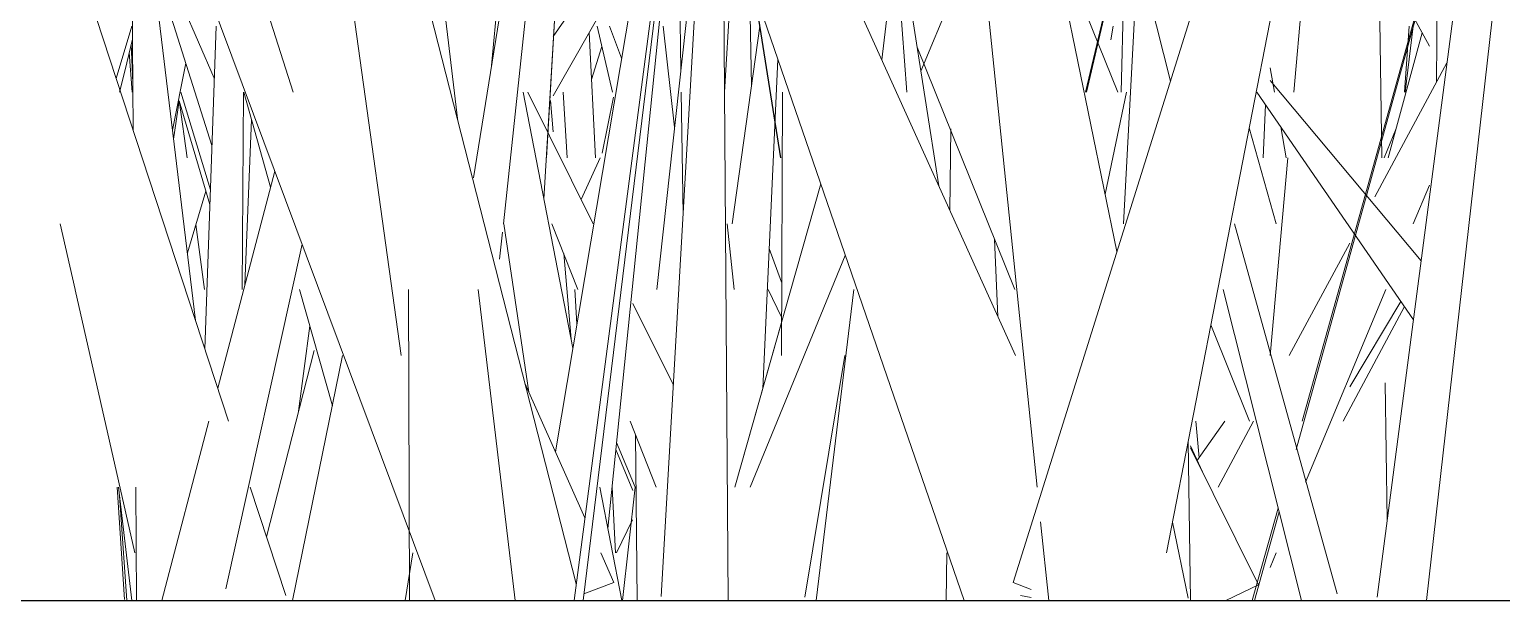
# Model space of a CAD drawing. Header units: millimetres. Extents: x -9575 to 27274, y -4387 to 11354.
# Drawn here: x -5180.7 to -5119, y 3048 to 3071.9 of the extents above; entities that cross this region are included whole.
import ezdxf

# ---------------------------------------------------------------- set-up
doc = ezdxf.new("R2010")
doc.units = ezdxf.units.MM
doc.layers.add('G-IMPT', color=8, linetype='Continuous', lineweight=9)

# ---------------------------------------------------------------- blocks, each defined once
blk = doc.blocks.new('Grass Array - 25_dwg-V51-North')
at = {"layer": 'G-IMPT'}
for p, q in [((-5135.077, 3062.624), (-5143.767, 3104.896)), ((-5169.603, 3069.306), (-5180.208, 3102.637)), ((-5165.071, 3058.27), (-5170.869, 3100.051)), ((-5140.527, 3100.228), (-5132.839, 3069.766)), ((-5166.345, 3098.631), (-5162.694, 3068.084)), ((-5142.721, 3094.69), (-5138.422, 3052.752)), ((-5159.094, 3094.145), (-5161.282, 3070.42)), ((-5159.09, 3064.817), (-5157.34, 3094.053)), ((-5124.371, 3094.136), (-5123.971, 3066.547)), ((-5162.044, 3065.714), (-5157.721, 3092.441)), ((-5158.605, 3054.236), (-5152.215, 3092.277)), ((-5151.688, 3091.764), (-5154.171, 3048.173)), ((-5168.517, 3090.855), (-5157.736, 3048.698)), ((-5124.992, 3091.162), (-5132.999, 3049.993)), ((-5179.528, 3090.526), (-5163.647, 3048)), ((-5158.986, 3066.547), (-5157.63, 3089.205)), ((-5157.444, 3048), (-5152.45, 3088.935)), ((-5124.172, 3048.137), (-5119.195, 3086.278)), ((-5151.643, 3085.508), (-5139.327, 3058.27)), ((-5158.562, 3084.584), (-5160.788, 3063.788)), ((-5153, 3084.564), (-5156.411, 3051.023)), ((-5127.562, 3054.334), (-5119.138, 3084.763)), ((-5119.139, 3084.82), (-5127.311, 3055.511)), ((-5127.663, 3069.306), (-5126.311, 3084.38)), ((-5151.373, 3048), (-5151.631, 3083.864)), ((-5139.423, 3048.759), (-5128.659, 3083.1)), ((-5173.69, 3059.735), (-5176.4, 3082.151)), ((-5153.406, 3081.661), (-5157.827, 3048)), ((-5153.495, 3079.693), (-5153.351, 3070.226)), ((-5121.595, 3080.031), (-5121.681, 3069.73)), ((-5124.172, 3048.137), (-5120.074, 3079.543)), ((-5144.533, 3078.182), (-5143.885, 3069.306)), ((-5154.363, 3061.029), (-5152.542, 3077.582)), ((-5141.477, 3048), (-5151.584, 3077.342)), ((-5134.906, 3069.306), (-5134.7, 3077.14)), ((-5155.149, 3076.727), (-5158.706, 3071.638)), ((-5137.931, 3076.504), (-5135.045, 3069.306)), ((-5136.402, 3069.306), (-5134.614, 3076.799)), ((-5176.367, 3076.107), (-5176.304, 3067.706)), ((-5151.125, 3076.009), (-5151.526, 3069.306)), ((-5143.289, 3070.187), (-5140.824, 3076.186)), ((-5178.736, 3075.122), (-5172.305, 3055.511)), ((-5173.001, 3067.072), (-5175.463, 3074.823)), ((-5158.706, 3069.152), (-5155.368, 3074.994)), ((-5134.988, 3075.135), (-5136.356, 3069.306)), ((-5134.221, 3074.823), (-5134.799, 3063.788)), ((-5121.983, 3071.229), (-5123.931, 3074.823)), ((-5119.074, 3074.823), (-5122.11, 3048)), ((-5150.482, 3074.143), (-5150.397, 3069.567)), ((-5149.178, 3066.547), (-5150.288, 3073.577)), ((-5150.274, 3073.538), (-5149.167, 3066.547)), ((-5144.536, 3073.909), (-5144.93, 3070.662)), ((-5174.222, 3072.908), (-5172.903, 3069.888)), ((-5142.54, 3065.377), (-5143.68, 3072.705)), ((-5177.014, 3069.871), (-5176.36, 3072.065)), ((-5172.827, 3072.065), (-5173.298, 3058.541)), ((-5156.928, 3066.547), (-5157.192, 3071.802)), ((-5156.854, 3072.065), (-5156.217, 3069.306)), ((-5156.347, 3072.065), (-5155.834, 3070.735)), ((-5153.613, 3067.844), (-5154.094, 3072.065)), ((-5150.048, 3072.065), (-5151.204, 3063.788)), ((-5135.335, 3071.496), (-5135.232, 3072.065)), ((-5122.285, 3071.785), (-5123.717, 3066.547)), ((-5122.834, 3072.065), (-5123.024, 3069.306)), ((-5122.994, 3069.306), (-5122.667, 3072.065)), ((-5176.659, 3070.189), (-5176.333, 3071.53)), ((-5176.47, 3070.965), (-5176.35, 3069.306)), ((-5176.384, 3071.318), (-5176.319, 3069.696)), ((-5157.093, 3069.841), (-5156.658, 3071.217)), ((-5139.359, 3061.029), (-5143.446, 3071.197)), ((-5174.095, 3070.517), (-5174.654, 3067.707)), ((-5149.92, 3056.885), (-5149.287, 3070.671)), ((-5124.274, 3064.922), (-5121.25, 3070.531)), ((-5176.659, 3070.189), (-5176.874, 3069.306)), ((-5128.659, 3070.321), (-5128.476, 3069.306)), ((-5122.332, 3062.237), (-5128.659, 3069.798)), ((-5173.066, 3065.21), (-5174.311, 3069.306)), ((-5171.737, 3061.029), (-5171.675, 3069.306)), ((-5171.672, 3069.306), (-5170.544, 3065.317)), ((-5159.962, 3069.306), (-5157.877, 3058.571)), ((-5157.024, 3063.788), (-5159.766, 3069.306)), ((-5158.12, 3066.547), (-5158.284, 3069.306)), ((-5156.645, 3066.745), (-5156.168, 3069.096)), ((-5153.337, 3069.306), (-5153.259, 3064.182)), ((-5149.14, 3058.27), (-5149.097, 3069.306)), ((-5135.572, 3065.032), (-5134.67, 3069.306)), ((-5129.214, 3069.306), (-5122.654, 3059.77)), ((-5174.61, 3067.342), (-5174.375, 3068.937)), ((-5174.375, 3068.937), (-5173.087, 3064.598)), ((-5174.046, 3066.547), (-5174.357, 3068.876)), ((-5158.82, 3068.953), (-5158.706, 3067.641)), ((-5128.853, 3068.78), (-5128.953, 3066.547)), ((-5171.347, 3068.157), (-5171.619, 3061.241)), ((-5142.075, 3064.347), (-5142.042, 3067.763)), ((-5129.534, 3067.81), (-5128.401, 3063.788)), ((-5128.215, 3067.853), (-5127.98, 3066.547)), ((-5123.38, 3067.78), (-5123.874, 3066.547)), ((-5157.529, 3064.803), (-5156.736, 3066.547)), ((-5128.653, 3058.27), (-5127.911, 3066.547)), ((-5170.366, 3065.992), (-5172.762, 3056.905)), ((-5151.091, 3052.752), (-5147.491, 3065.457)), ((-5121.983, 3065.407), (-5122.658, 3063.788)), ((-5174.033, 3062.572), (-5173.254, 3065.161)), ((-5178.736, 3061.029), (-5179.364, 3063.788)), ((-5173.308, 3061.029), (-5173.674, 3063.766)), ((-5159.718, 3056.73), (-5160.777, 3063.788)), ((-5158.758, 3063.788), (-5157.663, 3061.029)), ((-5151.121, 3061.029), (-5151.415, 3063.788)), ((-5125.853, 3048.284), (-5130.148, 3063.788)), ((-5172.415, 3048.496), (-5169.226, 3062.94)), ((-5160.826, 3063.433), (-5160.948, 3062.3)), ((-5140.063, 3059.899), (-5140.203, 3063.129)), ((-5127.862, 3058.27), (-5125.321, 3062.981)), ((-5158.262, 3062.539), (-5157.951, 3058.953)), ((-5150.45, 3052.752), (-5146.46, 3062.466)), ((-5149.128, 3061.348), (-5149.651, 3062.747)), ((-5176.227, 3049.993), (-5178.736, 3061.028)), ((-5169.332, 3061.029), (-5167.957, 3056.163)), ((-5164.724, 3048), (-5164.761, 3061.029)), ((-5161.85, 3061.029), (-5160.293, 3048)), ((-5157.705, 3059.593), (-5157.791, 3061.029)), ((-5149.134, 3059.87), (-5149.7, 3061.029)), ((-5146.1, 3061.029), (-5147.683, 3048)), ((-5130.633, 3061.029), (-5127.345, 3048)), ((-5123.808, 3061.029), (-5127.173, 3052.957)), ((-5125.321, 3056.961), (-5123.176, 3060.529)), ((-5153.667, 3057.03), (-5155.368, 3060.453)), ((-5125.602, 3055.511), (-5123.031, 3060.317)), ((-5168.904, 3059.515), (-5169.372, 3055.936)), ((-5151.091, 3052.752), (-5149.135, 3059.655)), ((-5131.139, 3059.559), (-5129.516, 3055.511)), ((-5170.718, 3050.672), (-5168.72, 3058.484)), ((-5169.62, 3048), (-5167.527, 3058.27)), ((-5148.158, 3048.146), (-5146.482, 3058.27)), ((-5159.886, 3057.107), (-5157.371, 3051.472)), ((-5123.834, 3057.127), (-5123.751, 3051.364)), ((-5173.129, 3055.511), (-5175.109, 3048)), ((-5155.475, 3055.511), (-5154.381, 3052.752)), ((-5155.253, 3054.951), (-5155.187, 3048)), ((-5131.778, 3055.511), (-5131.633, 3053.987)), ((-5130.563, 3055.511), (-5131.726, 3053.854)), ((-5130.837, 3052.752), (-5129.35, 3055.511)), ((-5156.075, 3054.324), (-5155.368, 3052.619)), ((-5155.261, 3052.752), (-5156.045, 3054.62)), ((-5131.998, 3048), (-5132.091, 3054.663)), ((-5131.408, 3053.213), (-5131.997, 3054.486)), ((-5131.997, 3054.402), (-5129.149, 3048.658)), ((-5176.66, 3048.041), (-5176.967, 3052.752)), ((-5176.66, 3048.041), (-5176.967, 3052.752)), ((-5176.914, 3052.752), (-5176.363, 3048)), ((-5176.193, 3052.752), (-5176.157, 3048)), ((-5171.4, 3052.752), (-5169.91, 3048.209)), ((-5156.746, 3052.752), (-5155.824, 3048)), ((-5156.097, 3049.993), (-5156.235, 3052.747)), ((-5155.796, 3048), (-5155.273, 3052.752)), ((-5176.567, 3048), (-5176.871, 3052.384)), ((-5128.324, 3051.877), (-5129.405, 3048)), ((-5155.373, 3051.382), (-5156.051, 3049.993)), ((-5138.274, 3051.305), (-5137.935, 3048)), ((-5132.092, 3048.102), (-5132.747, 3051.29)), ((-5129.315, 3048), (-5128.285, 3051.723)), ((-5164.908, 3048), (-5164.585, 3049.993)), ((-5156.711, 3049.993), (-5156.158, 3048.755)), ((-5142.23, 3048), (-5142.211, 3049.993)), ((-5128.408, 3049.993), (-5128.659, 3049.391)), ((-5157.411, 3048.286), (-5156.158, 3048.755)), ((-5139.423, 3048.759), (-5138.675, 3048.457)), ((-5139.124, 3048.212), (-5138.675, 3048.125)), ((-5130.514, 3048), (-5129.149, 3048.658))]:
    blk.add_line(p, q, dxfattribs=at)
blk = doc.blocks.new('Grass Array - Grass Array-V52-North')
blk.add_blockref('Grass Array - 25_dwg-V51-North', (0, 0))

msp = doc.modelspace()

# ---------------------------------------------------------------- linework, layer by layer
msp.add_line((-5839.745, 3048), (-5040.568, 3048))

# ---------------------------------------------------------------- block references
msp.add_blockref('Grass Array - Grass Array-V52-North', (0, 0))

doc.saveas('drawing.dxf')
